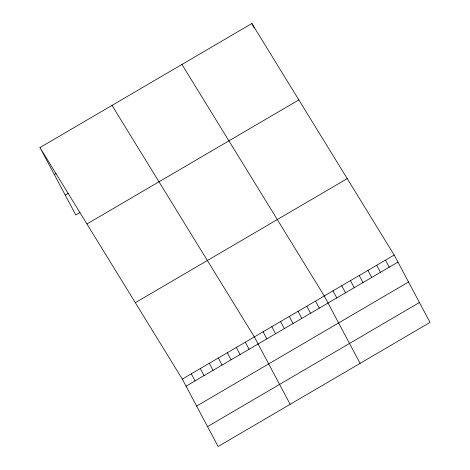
<?xml version="1.0" encoding="UTF-8"?>
<svg xmlns="http://www.w3.org/2000/svg" width="470" height="470" viewBox="0 0 470 470"><rect width="100%" height="100%" fill="white"/><g stroke="black" fill="none" stroke-linecap="round" stroke-linejoin="round"><path stroke-width="0.7" d="M39.974 147.574L251.873 23.5L394.189 255.028L430.027 322.426L218.127 446.5L182.29 379.102L39.974 147.574L75.811 214.972L80.012 212.511M54.314 174.552L56.118 173.495M65.224 195.062L68.226 193.305M86.938 223.979L298.838 99.904M135.325 302.698L347.224 178.624M182.29 379.102L394.189 255.028M186.044 386.17L397.949 262.096M196.63 406.08L408.536 282.006M207.54 426.59L419.44 302.515M181.949 64.443L324.265 295.971L360.102 363.369M112.019 105.386L254.335 336.914L290.172 404.318M385.453 260.145L389.207 267.213M251.873 23.5L254.264 28M376.711 265.262L380.465 272.33M367.969 270.379L371.723 277.447M359.227 275.496L362.987 282.564M350.485 280.619L354.245 287.687M341.743 285.737L345.503 292.804M333.007 290.854L336.761 297.921M315.523 301.088L319.283 308.156M306.781 306.205L310.541 313.273M298.039 311.322L301.799 318.39M289.297 316.445L293.057 323.513M280.561 321.562L284.315 328.63M271.819 326.679L275.573 333.747M263.077 331.796L266.837 338.864M245.328 342.189L249.088 349.257M236.322 347.459L240.082 354.527M227.316 352.735L231.076 359.803M218.309 358.005L222.069 365.072M209.303 363.281L213.063 370.348M200.302 368.556L204.056 375.624M191.296 373.826L195.05 380.894"/></g></svg>
